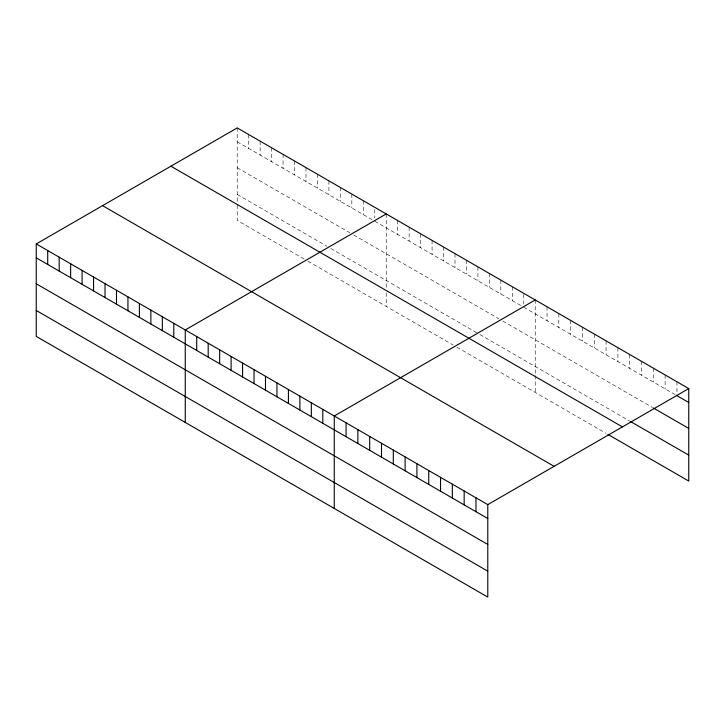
<?xml version="1.0" encoding="UTF-8"?>
<svg xmlns="http://www.w3.org/2000/svg" width="725" height="725" viewBox="0 0 725 725"><rect width="100%" height="100%" fill="white"/><g stroke="black" fill="none" stroke-linecap="round" stroke-linejoin="round"><path stroke-width="0.54" stroke-dasharray="3.62 2.72" d="M237.22 141.801L372.849 220.11M374.762 221.216L520.903 305.587M523.767 307.237L675.12 394.627M237.22 167.729L349.93 232.807M353.746 235.009L498.936 318.828M502.751 321.039L652.409 407.441M237.22 194.445L327.002 246.282M330.827 248.494L477.92 333.418M479.832 334.515L629.708 421.044M304.083 258.979L237.22 220.373L237.22 204.595M307.898 261.181L453.089 345.009M456.904 347.212L606.082 433.342M676.942 381.776L676.942 394.608M665.133 374.961L665.133 388.854M653.325 368.137L653.325 382.039M641.516 361.322L641.516 375.215M629.708 354.507L629.708 368.4M617.89 347.683L617.89 361.585M606.082 340.868L606.082 354.761M594.273 334.053L594.273 347.946M582.465 327.229L582.465 341.131M570.657 320.414L570.657 334.307M558.848 313.599L558.848 327.492M547.04 306.775L547.04 320.677M535.231 299.96L535.231 374.39M535.231 375.523L535.231 392.433M523.767 294.413L523.767 304.029M512.303 286.728L512.303 300.621M500.839 280.113L500.839 294.006M489.384 273.488L489.384 287.39M477.92 266.873L477.92 280.765M466.456 260.257L466.456 274.15M454.992 253.641L454.992 267.534M443.537 247.017L443.537 260.918M432.073 240.401L432.073 254.303M420.609 233.785L420.609 247.678M409.145 227.17L409.145 241.062M397.69 220.554L397.69 234.447M386.226 213.929L386.226 288.369M386.226 292.873L386.226 306.403M374.762 209.453L374.762 218.007M363.298 200.698L363.298 214.591M351.833 194.083L351.833 207.975M340.378 187.467L340.378 201.36M328.914 180.842L328.914 194.744M317.45 174.227L317.45 188.128M305.986 167.611L305.986 181.504M294.531 160.995L294.531 174.888M283.067 154.38L283.067 168.273M271.603 147.755L271.603 161.657M260.139 141.139L260.139 155.041M248.684 134.524L248.684 148.417M237.22 127.908L237.22 203.462"/><path stroke-width="1.09" d="M487.78 544.448L487.78 504.627L36.25 243.935L36.25 336.409L487.78 597.092L487.78 544.448L36.25 283.756M607.903 434.393L688.75 481.065L688.75 388.591L237.22 127.908L36.25 243.935M386.226 213.929L185.256 329.966L185.256 422.43M535.231 299.96L334.261 415.987L334.261 508.461M487.78 504.627L688.75 388.591M676.942 395.669L688.75 402.493M653.325 407.967L688.75 428.421M630.614 421.569L688.75 455.137M170.901 166.197L622.431 426.889M102.569 205.646L554.099 466.338M36.25 257.828L487.78 518.52M36.25 310.472L487.78 571.164M475.972 497.803L475.972 511.705M464.163 490.988L464.163 504.881M452.355 484.173L452.355 498.066M440.546 477.349L440.546 491.251M428.738 470.534L428.738 484.427M416.929 463.719L416.929 477.612M405.121 456.895L405.121 470.797M393.303 450.08L393.303 463.973M381.495 443.265L381.495 457.158M369.687 436.441L369.687 450.343M357.878 429.626L357.878 443.519M346.07 422.811L346.07 436.704M322.797 409.371L322.797 423.264M311.333 402.756L311.333 416.648M299.878 396.14L299.878 410.033M288.414 389.515L288.414 403.417M276.95 382.9L276.95 396.802M265.486 376.284L265.486 390.177M254.031 369.668L254.031 383.561M242.567 363.053L242.567 376.946M231.103 356.428L231.103 370.33M219.639 349.812L219.639 363.714M208.184 343.197L208.184 357.09M196.72 336.581L196.72 350.474M173.792 323.341L173.792 337.243M162.328 316.725L162.328 330.618M150.873 310.11L150.873 324.002M139.408 303.494L139.408 317.387M127.944 296.878L127.944 310.771M116.48 290.254L116.48 304.156M105.025 283.638L105.025 297.531M93.561 277.022L93.561 290.915M82.097 270.407L82.097 284.3M70.633 263.782L70.633 277.684M59.178 257.167L59.178 271.068M47.714 250.551L47.714 264.444"/></g></svg>
